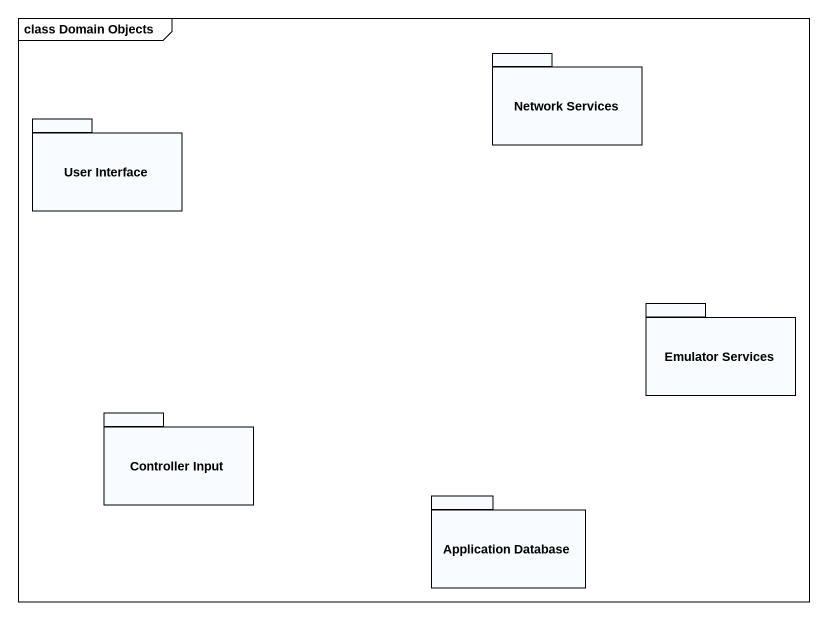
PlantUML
@startuml
mainframe class Domain Objects
package "Network Services" as Network_Services {
}
package "User Interface" as User_Interface {
}
package "Emulator Services" as Emulator_Services {
}
package "Controller Input" as Controller_Input {
}
package "Application Database" as Application_Database {
}
@enduml
